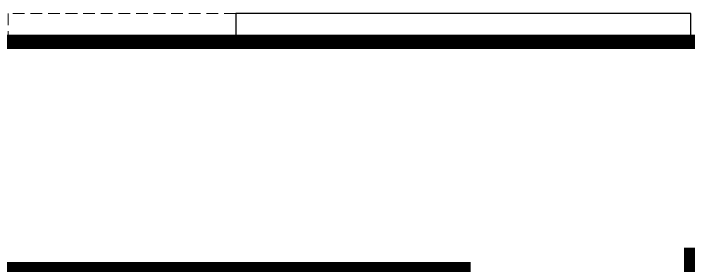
# Model space of a CAD drawing. Header units: feet. Extents: x 3387903 to 3402123, y -5461245 to -5443363.
# Drawn here: x 3390672 to 3393044, y -5446000 to -5445113 of the extents above; entities that cross this region are included whole.
import ezdxf

# ---------------------------------------------------------------- set-up
doc = ezdxf.new("R2010")
doc.units = ezdxf.units.FT
doc.header["$LTSCALE"] = 33
doc.header["$MEASUREMENT"] = 0
doc.linetypes.add('a_p6_plan_L18$0$HIDDEN', pattern=[0.375, 0.25, -0.125])
doc.linetypes.add('ACAD_ISO03W100', pattern=[30, 12, -18])
for name, color, linetype, lineweight in [('LENS-CURTAIN', 5, 'a_p6_plan_L18$0$HIDDEN', 9), ('LENS-PARTITION', 21, 'Continuous', 25), ('LK-TILES FINISH', 251, 'Continuous', 5)]:
    doc.layers.add(name, color=color, linetype=linetype, lineweight=lineweight)

msp = doc.modelspace()

# ---------------------------------------------------------------- linework, layer by layer
at = {"layer": 'LENS-CURTAIN', "ltscale": 5}
msp.add_lwpolyline([(3390653.1, -5445213), (3391453.1, -5445213), (3391453.1, -5445113), (3390653.1, -5445113)], close=True, dxfattribs=at)
at = {"layer": 'LENS-PARTITION'}
msp.add_lwpolyline([(3391453.1, -5445113), (3391453.1, -5445213), (3393053.1, -5445213), (3393053.1, -5445113)], close=True, dxfattribs=at)
at = {"layer": 'LK-TILES FINISH', "color": 212, "linetype": 'ACAD_ISO03W100', "ltscale": 0.05, "const_width": 50}
for points in [[(3393953.1, -5445213), (3389753.1, -5445213), (3389753.1, -5446013), (3392253.1, -5446013), (3392253.1, -5447613)], [(3392253.1, -5447613), (3393053.1, -5447613), (3393053.1, -5445963), (3393963.4, -5445963)]]:
    msp.add_lwpolyline(points, dxfattribs=at)

doc.saveas('drawing.dxf')
